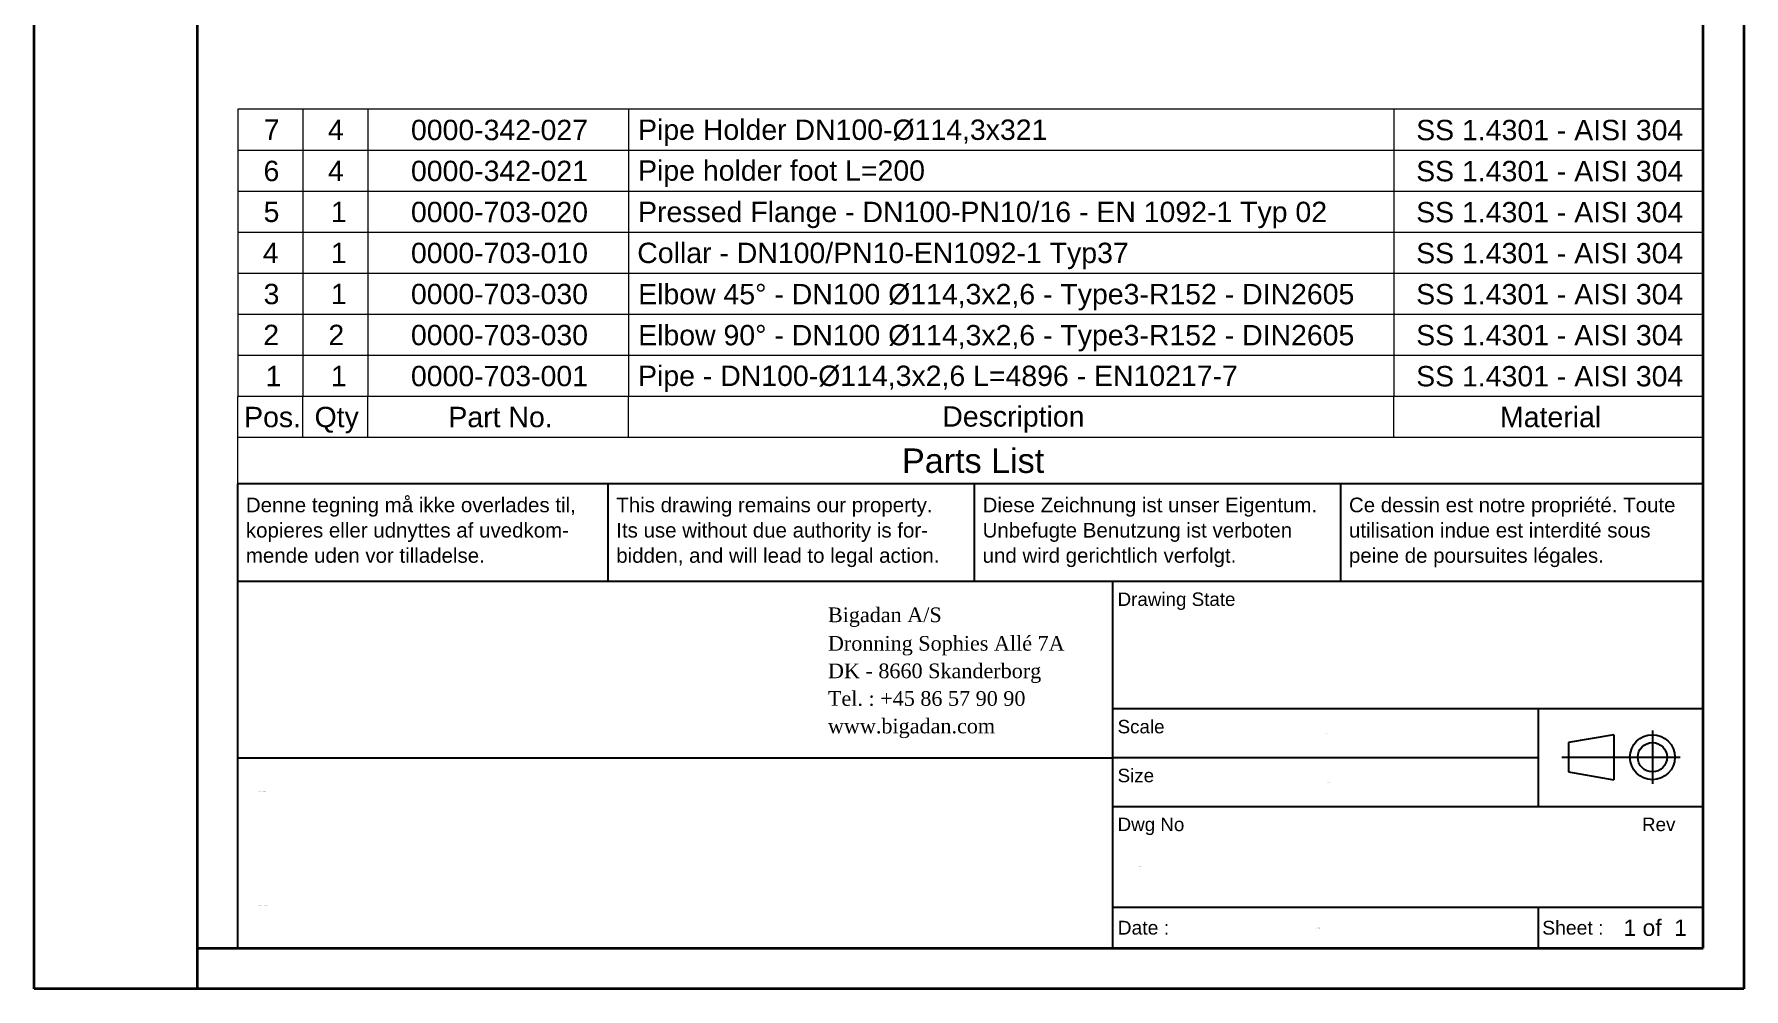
# Model space of a CAD drawing. Header units: millimetres. Extents: x 0 to 8400, y 0 to 11880.
# Drawn here: x 0 to 8400, y 0 to 4688 of the extents above; entities that cross this region are included whole.
import ezdxf
from ezdxf.enums import TextEntityAlignment as Align

# ---------------------------------------------------------------- set-up
doc = ezdxf.new("R2018")
doc.units = ezdxf.units.MM
doc.header["$LTSCALE"] = 40
doc.layers.get('0').update_dxf_attribs({"lineweight": 18})
for name, color, linetype, lineweight in [('Border', 7, 'Continuous', 35), ('Symbol', 7, 'Continuous', 18), ('Title', 7, 'Continuous', 25)]:
    doc.layers.add(name, color=color, linetype=linetype, lineweight=lineweight)
doc.styles.add('Note Text', font='arial.ttf')
doc.styles.get("Standard").update_dxf_attribs({"font": 'arial.ttf'})
doc.styles.add('Text Style150', font='arial.ttf')
doc.styles.add('Text Style72', font='arial.ttf')
doc.styles.add('Text Style85', font='times.ttf')
doc.styles.add('Title', font='arial.ttf')
doc.styles.add('Title150', font='arial.ttf')
doc.styles.add('Title200', font='arial.ttf')

# ---------------------------------------------------------------- blocks, each defined once
blk = doc.blocks.new('Borders Bigadan Border')
at = {"layer": 'Border'}
for p, q in [((0, 0), (0, 297)), ((210, 297), (210, 0)), ((20, 292), (20, 5)), ((205, 5), (205, 292)), ((20, 5), (205, 5)), ((20, 5), (20, 0)), ((210, 0), (0, 0))]:
    blk.add_line(p, q, dxfattribs=at)
blk = doc.blocks.new('Title Blocks Title')
at = {"layer": 'Title'}
for p, q in [((205, 62), (25, 62)), ((25, 50), (25, 62)), ((70.5, 50), (70.5, 62)), ((115.5, 50), (115.5, 62)), ((160.5, 50), (160.5, 62)), ((205, 50), (25, 50)), ((25, 5), (25, 50)), ((132.5, 5), (132.5, 50)), ((205, 34.36), (132.5, 34.36)), ((184.74, 34.36), (184.74, 22.36)), ((25, 28.36), (132.5, 28.36)), ((184.74, 28.36), (132.5, 28.36)), ((132.5, 22.36), (205, 22.36)), ((132.5, 10), (205, 10)), ((184.74, 10), (184.74, 5))]:
    blk.add_line(p, q, dxfattribs=at)
at = {"layer": 'Title', "lineweight": 25}
for p, q in [((198.77, 31.7), (198.77, 25.16)), ((194.05, 31.19), (188.45, 30.23)), ((188.45, 30.23), (188.45, 26.63)), ((194.05, 31.19), (194.05, 25.67)), ((187.65, 28.43), (202.19, 28.43)), ((188.45, 26.63), (194.05, 25.67))]:
    blk.add_line(p, q, dxfattribs=at)
for radius in [2.76, 1.8]:
    blk.add_circle((198.77, 28.43), radius, dxfattribs=at)
at = {"layer": 'Title'}
for s, height, style, p in [('Denne tegning må ikke overlades til,', 1.8, 'Text Style72', (26, 58.5)), ('This drawing remains our property.', 1.8, 'Text Style72', (71.5, 58.5)), ('Diese Zeichnung ist unser Eigentum.', 1.8, 'Text Style72', (116.5, 58.5)), ('Ce dessin est notre propriété. Toute', 1.8, 'Text Style72', (161.5, 58.5)), ('kopieres eller udnyttes af uvedkom-', 1.8, 'Text Style72', (26, 55.4)), ('Its use without due authority is for-', 1.8, 'Text Style72', (71.5, 55.4)), ('Unbefugte Benutzung ist verboten', 1.8, 'Text Style72', (116.5, 55.4)), ('utilisation indue est interdité sous', 1.8, 'Text Style72', (161.5, 55.4)), ('mende uden vor tilladelse.', 1.8, 'Text Style72', (26, 52.3)), ('bidden, and will lead to legal action.', 1.8, 'Text Style72', (71.5, 52.3)), ('und wird gerichtlich verfolgt.', 1.8, 'Text Style72', (116.5, 52.3)), ('peine de poursuites légales.', 1.8, 'Text Style72', (161.5, 52.3)), ('Drawing State', 1.65, 'Title150', (133.08, 47)), ('Bigadan A/S', 1.8, 'Text Style85', (97.5, 45.01)), ('Dronning Sophies Allé 7A', 1.8, 'Text Style85', (97.5, 41.51)), ('DK - 8660 Skanderborg', 1.8, 'Text Style85', (97.5, 38.13)), ('Tel. : +45 86 57 90 90', 1.8, 'Text Style85', (97.5, 34.74)), ('www.bigadan.com', 1.8, 'Text Style85', (97.5, 31.36)), ('Scale', 1.65, 'Title150', (133.08, 31.36)), ('Size', 1.65, 'Title150', (133.08, 25.36)), ('Dwg No', 1.65, 'Title150', (133.08, 19.36)), ('Rev', 1.65, 'Title150', (197.5, 19.36))]:
    blk.add_text(s, height=height, dxfattribs=dict(at, style=style)).set_placement(p)
at = {"layer": 'Title', "style": 'Text Style150'}
for s, p in [('Sheet :', (185.24, 7.5)), ('Date :', (133.08, 7.5))]:
    blk.add_text(s, height=1.7, dxfattribs=at).set_placement(p, align=Align.MIDDLE_LEFT)
at = {"layer": 'Title', "style": 'Title200'}
blk.add_text('1 of  1', height=2, dxfattribs=at).set_placement((203, 7.5), align=Align.MIDDLE_RIGHT)
at = {"layer": 'Title', "color": 1, "true_color": 0xff0000, "insert": (169, 47.68), "char_height": 2.5, "width": 40, "attachment_point": 5, "style": 'Note Text'}
blk.add_mtext('\\fArial|b0|i0; ', dxfattribs=at)
at = {"layer": 'Title', "color": 1, "lineweight": 5, "true_color": 0xff0000, "flags": 253}
blk.add_attdef('STATUS', text='', height=6.2, dxfattribs=at).set_placement((169, 40.36), align=Align.MIDDLE_CENTER)
at = {"layer": 'Title', "lineweight": 30, "flags": 104}
for tag, height, p in [('Initial_View_Scale', 2.39, (158.62, 31.36)), ('Sheet_Size', 2.4, (158.62, 25.36)), ('REVISION_NUMBER', 3.5, (200, 15)), ('CREATION_DATE', 2, (157.5, 7.5))]:
    blk.add_attdef(tag, text='', height=height, dxfattribs=at).set_placement(p, align=Align.MIDDLE_CENTER)
for tag, p in [('PROJECT', (27.5, 24.3)), ('TITLE', (27.5, 17.3)), ('DESCRIPTION', (27.5, 10.3))]:
    blk.add_attdef(tag, text='', height=2.8, dxfattribs=at).set_placement(p, align=Align.TOP_LEFT)
blk.add_attdef('PART_NUMBER', text='', height=3.5, dxfattribs=at).set_placement((135.5, 15), align=Align.MIDDLE_LEFT)
blk = doc.blocks.new('Parts List')
at = {"layer": 'Symbol'}
for p, q in [((205, 107.97), (25, 107.97)), ((25, 107.97), (25, 72.72)), ((33, 107.97), (33, 72.72)), ((41, 107.97), (41, 72.72)), ((73, 107.97), (73, 72.72)), ((167, 107.97), (167, 72.72)), ((205, 107.97), (205, 72.72)), ((205, 102.93), (25, 102.93)), ((205, 97.9), (25, 97.9)), ((205, 92.86), (25, 92.86)), ((205, 87.82), (25, 87.82)), ((205, 82.79), (25, 82.79)), ((205, 77.75), (25, 77.75)), ((205, 72.72), (25, 72.72)), ((25, 67.68), (25, 72.72)), ((33, 67.68), (33, 72.72)), ((41, 67.68), (41, 72.72)), ((73, 67.68), (73, 72.72)), ((167, 67.68), (167, 72.72)), ((205, 67.68), (205, 72.72)), ((25, 62), (25, 67.68)), ((205, 67.68), (25, 67.68)), ((205, 62), (205, 67.68)), ((205, 62), (25, 62))]:
    blk.add_line(p, q, dxfattribs=at)
at = {"layer": 'Symbol', "color": 7, "attachment_point": 7}
for s, insert, char_height, style in [('7', (28.2, 104.22), 2.5, 'Note Text'), ('4', (36.08, 104.2), 2.5, 'Note Text'), ('0000-342-027', (46.28, 104.15), 2.5, 'Note Text'), ('Pipe Holder DN100-Ø114,3x321', (74.18, 103.46), 2.5, 'Note Text'), ('SS 1.4301 - AISI 304', (169.76, 104.14), 2.5, 'Note Text'), ('6', (28.17, 99.12), 2.5, 'Note Text'), ('4', (36.08, 99.16), 2.5, 'Note Text'), ('0000-342-021', (46.28, 99.12), 2.5, 'Note Text'), ('Pipe holder foot L=200', (74.18, 98.45), 2.5, 'Note Text'), ('SS 1.4301 - AISI 304', (169.76, 99.1), 2.5, 'Note Text'), ('5', (28.18, 94.1), 2.5, 'Note Text'), ('1', (36.43, 94.12), 2.5, 'Note Text'), ('0000-703-020', (46.28, 94.08), 2.5, 'Note Text'), ('Pressed Flange - DN100-PN10/16 - EN 1092-1 Typ 02', (74.18, 93.37), 2.5, 'Note Text'), ('SS 1.4301 - AISI 304', (169.76, 94.06), 2.5, 'Note Text'), ('4', (28.08, 89.09), 2.5, 'Note Text'), ('1', (36.43, 89.09), 2.5, 'Note Text'), ('0000-703-010', (46.28, 89.05), 2.5, 'Note Text'), ('Collar - DN100/PN10-EN1092-1 Typ37', (74.08, 88.34), 2.5, 'Note Text'), ('SS 1.4301 - AISI 304', (169.76, 89.03), 2.5, 'Note Text'), ('3', (28.18, 84.01), 2.5, 'Note Text'), ('1', (36.43, 84.05), 2.5, 'Note Text'), ('0000-703-030', (46.28, 84.01), 2.5, 'Note Text'), ('Elbow 45° - DN100 Ø114,3x2,6 - Type3-R152 - DIN2605', (74.19, 83.28), 2.5, 'Note Text'), ('SS 1.4301 - AISI 304', (169.76, 83.99), 2.5, 'Note Text'), ('2', (28.14, 79.02), 2.5, 'Note Text'), ('2', (36.14, 79.02), 2.5, 'Note Text'), ('0000-703-030', (46.28, 78.97), 2.5, 'Note Text'), ('Elbow 90° - DN100 Ø114,3x2,6 - Type3-R152 - DIN2605', (74.19, 78.24), 2.5, 'Note Text'), ('SS 1.4301 - AISI 304', (169.76, 78.96), 2.5, 'Note Text'), ('1', (28.43, 73.98), 2.5, 'Note Text'), ('1', (36.43, 73.98), 2.5, 'Note Text'), ('0000-703-001', (46.28, 73.94), 2.5, 'Note Text'), ('Pipe - DN100-Ø114,3x2,6 L=4896 - EN10217-7', (74.18, 73.25), 2.5, 'Note Text'), ('SS 1.4301 - AISI 304', (169.76, 73.92), 2.5, 'Note Text'), ('Pos.', (25.79, 68.91), 2.5, 'Note Text'), ('Qty', (34.44, 68.19), 2.5, 'Note Text'), ('Part No.', (50.88, 68.91), 2.5, 'Note Text'), ('Description', (111.55, 68.26), 2.5, 'Note Text'), ('Material', (180.06, 68.91), 2.5, 'Note Text'), ('Parts List', (106.6, 63.29), 3, 'Title')]:
    blk.add_mtext(s, dxfattribs=dict(at, insert=insert, char_height=char_height, style=style))

msp = doc.modelspace()

# ---------------------------------------------------------------- block references
at = {"xscale": 40, "yscale": 40, "zscale": 40}
msp.add_blockref('Borders Bigadan Border', (0, 0), dxfattribs=at)
ref = msp.add_blockref('Title Blocks Title', (0, 0), dxfattribs=dict(xscale=40, yscale=40, zscale=40))
lines = msp.add_mtext('4003-05-PS08', dxfattribs={"layer": 'Title', "insert": (5420, 600), "char_height": 2.5, "attachment_point": 1})
ref.add_attrib('PART_NUMBER', '', (5420, 600), dxfattribs={"flags": 104}).embed_mtext(lines)
lines = msp.add_mtext('26-01-2021', dxfattribs={"layer": 'Title', "insert": (6300, 300), "char_height": 2.5, "attachment_point": 1})
ref.add_attrib('CREATION_DATE', '', (6300, 300), dxfattribs={"flags": 104}).embed_mtext(lines)
lines = msp.add_mtext('Piping DN100 - Biomass Inlet', dxfattribs={"layer": 'Title', "insert": (1100, 412), "char_height": 2.5, "attachment_point": 1})
ref.add_attrib('DESCRIPTION', '', (1100, 412), dxfattribs={"flags": 104}).embed_mtext(lines)
lines = msp.add_mtext('4003 - Nurmo Bioenergia', dxfattribs={"layer": 'Title', "insert": (1100, 972), "char_height": 2.5, "attachment_point": 1})
ref.add_attrib('PROJECT', '', (1100, 972), dxfattribs={"flags": 104}).embed_mtext(lines)
lines = msp.add_mtext('A4 (297x210 mm)', dxfattribs={"layer": 'Title', "insert": (6344.8, 1014.4), "char_height": 2.5, "attachment_point": 1})
ref.add_attrib('Sheet_Size', '', (6344.8, 1014.4), dxfattribs={"flags": 104}).embed_mtext(lines)
lines = msp.add_mtext('1 : 40', dxfattribs={"layer": 'Title', "insert": (6344.8, 1254.4), "char_height": 2.5, "attachment_point": 1})
ref.add_attrib('Initial_View_Scale', '', (6344.8, 1254.4), dxfattribs={"flags": 104}).embed_mtext(lines)
lines = msp.add_mtext('-', dxfattribs={"layer": 'Title', "insert": (8000, 600), "char_height": 2.5, "attachment_point": 1})
ref.add_attrib('REVISION_NUMBER', '', (8000, 600), dxfattribs={"flags": 104}).embed_mtext(lines)
at = {"layer": 'Symbol', "xscale": 40, "yscale": 40, "zscale": 40}
msp.add_blockref('Parts List', (0, 0), dxfattribs=at)

doc.saveas('drawing.dxf')
